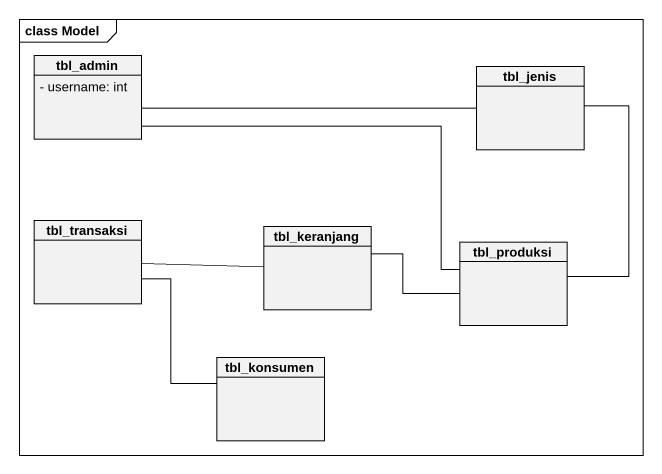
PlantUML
@startuml
mainframe class Model
hide circle
hide empty members
skinparam classAttributeIconSize 0
class tbl_admin {
  - username: int
}
class tbl_jenis
class tbl_transaksi
class tbl_keranjang
class tbl_produksi
class tbl_konsumen
tbl_admin -right- tbl_jenis
tbl_admin -right- tbl_produksi
tbl_transaksi -right- tbl_keranjang
tbl_transaksi -- tbl_konsumen
tbl_keranjang -right- tbl_produksi
tbl_produksi -up- tbl_jenis
@enduml
